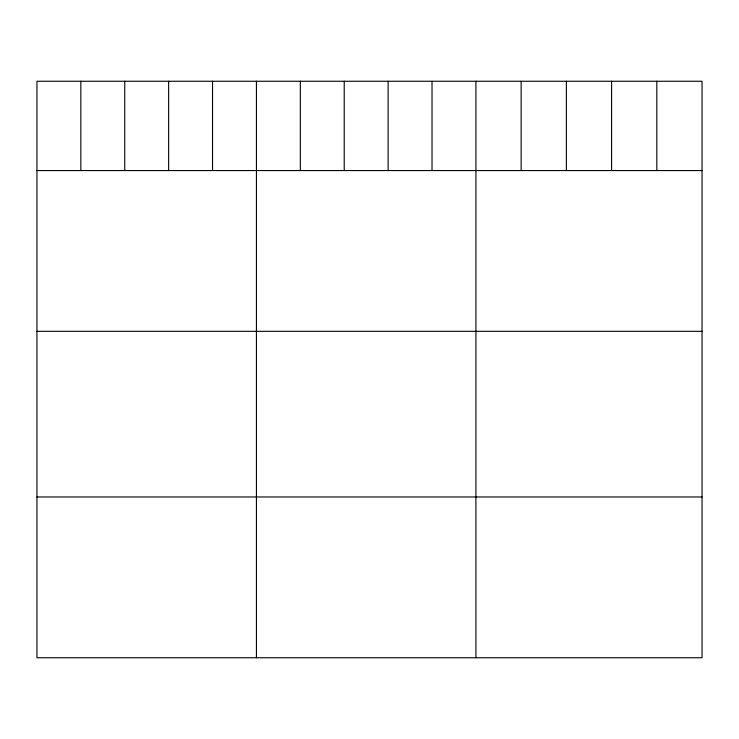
<?xml version="1.0" encoding="UTF-8"?>
<svg xmlns="http://www.w3.org/2000/svg" width="739" height="739" viewBox="0 0 739 739"><rect width="100%" height="100%" fill="white"/><g stroke="black" fill="none" stroke-linecap="round" stroke-linejoin="round"><path stroke-width="1.11" d="M702.05 170.552L702.05 657.747L36.95 657.747L36.95 81.253L702.05 81.253L702.05 170.552L36.95 170.552M36.95 331.321L702.05 331.321M36.95 496.968L702.05 496.968M656.823 81.253L656.823 170.552M611.596 81.253L611.596 170.552M566.37 81.253L566.37 170.552M521.143 81.253L521.143 170.552M475.916 81.253L475.916 657.747M432.019 81.253L432.019 170.552M388.123 81.253L388.123 170.552M344.226 81.253L344.226 170.552M300.33 81.253L300.33 170.552M256.433 81.253L256.433 657.747M212.536 81.253L212.536 170.552M168.64 81.253L168.64 170.552M124.743 81.253L124.743 170.552M80.847 81.253L80.847 170.552"/></g></svg>
